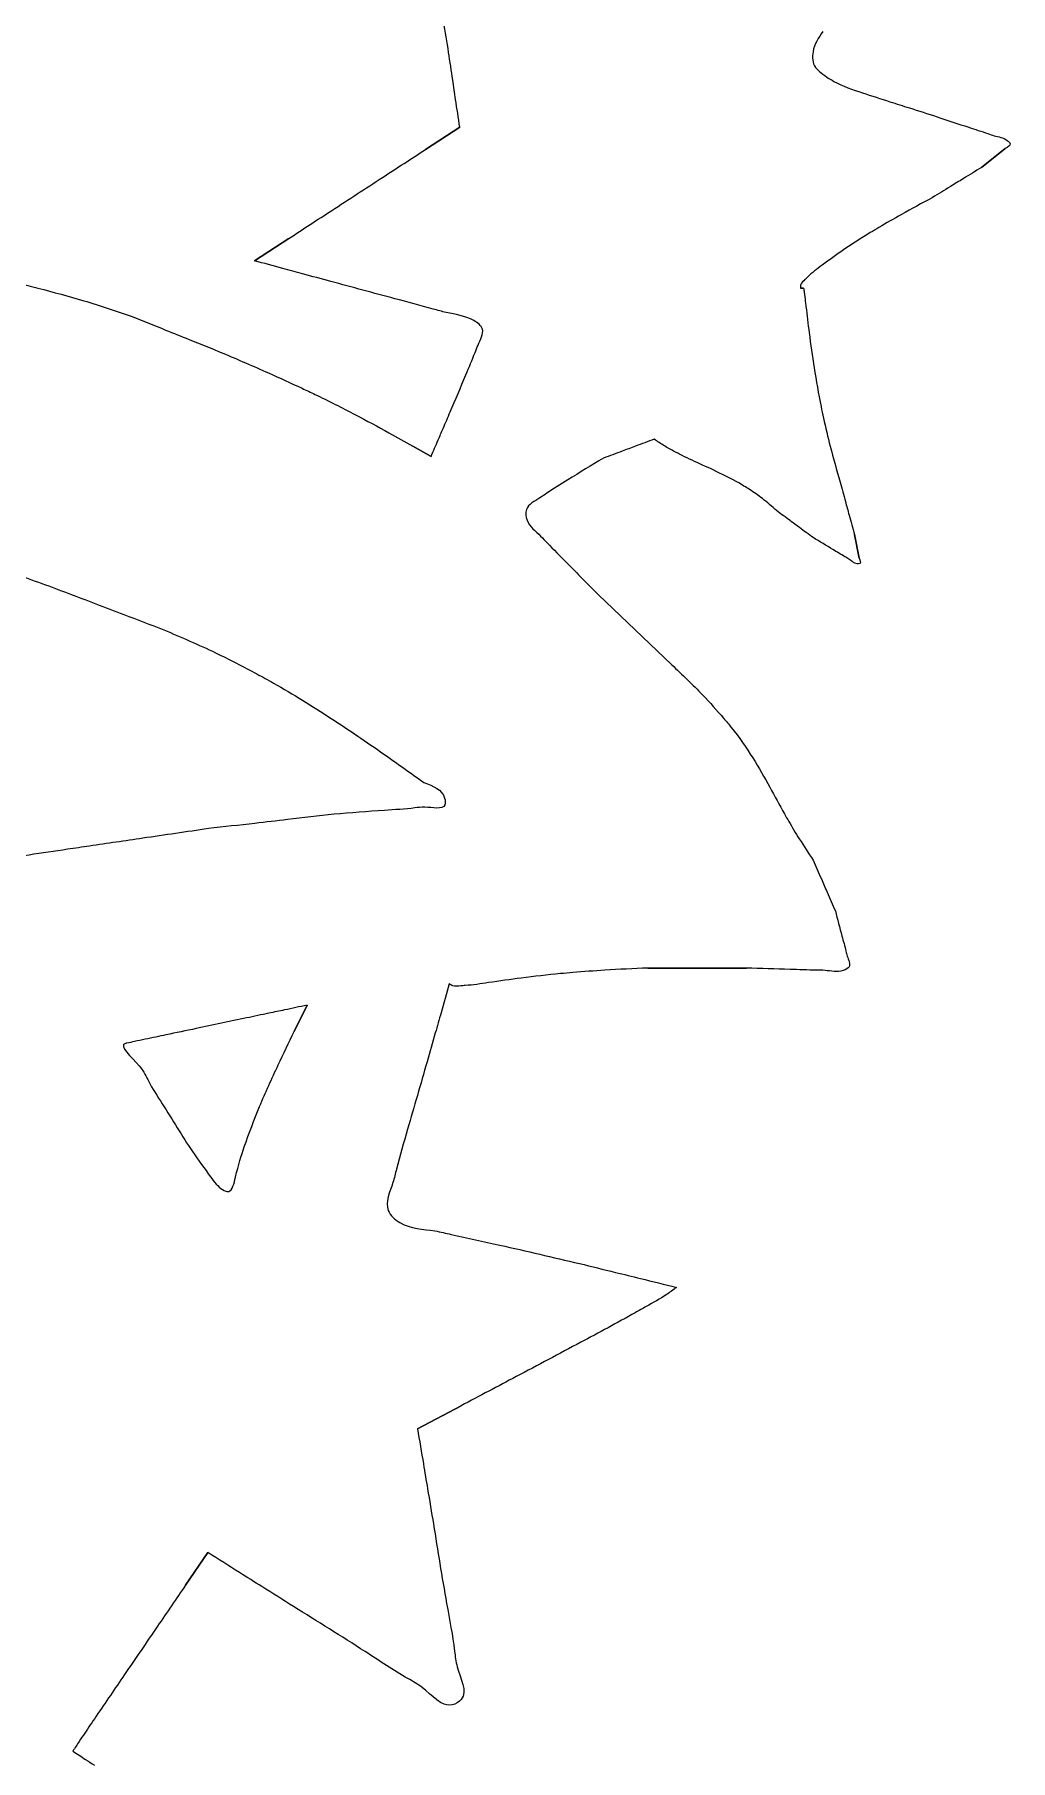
# Model space of a CAD drawing. Extents: x 0 to 339, y 0 to 248.
# Drawn here: x 304 to 335, y 152.6 to 207.4 of the extents above; entities that cross this region are included whole.
import ezdxf

# ---------------------------------------------------------------- set-up
doc = ezdxf.new("R2010")
doc.units = 0
doc.layers.add('layer_1', color=7, linetype='CONTINUOUS')

msp = doc.modelspace()

# ---------------------------------------------------------------- linework, layer by layer
at = {"layer": 'layer_1', "color": 1}
for p, q in [((316.445217, 203.763825), (317.531316, 204.471011)), ((317.531316, 204.471011), (316.445217, 203.763825)), ((316.445217, 203.763825), (316.445217, 203.763825)), ((334.851569, 203.794512), (334.095037, 203.189296)), ((334.095037, 203.189296), (334.851569, 203.794512)), ((334.851569, 203.794512), (334.851569, 203.794512)), ((311.01589, 200.228469), (312.101665, 200.935655)), ((312.101665, 200.935655), (311.01589, 200.228469)), ((311.01589, 200.228469), (311.01589, 200.228469)), ((328.345489, 199.356395), (328.446368, 199.356395)), ((328.446368, 199.356395), (328.345489, 199.356395)), ((328.345489, 199.356395), (328.345489, 199.356395)), ((316.041121, 194.34422), (316.622173, 194.01607)), ((316.622173, 194.01607), (316.041121, 194.34422)), ((316.041121, 194.34422), (316.041121, 194.34422)), ((330.060375, 191.538944), (330.211692, 190.782348)), ((330.211692, 190.782348), (330.060375, 191.538944)), ((330.060375, 191.538944), (330.060375, 191.538944)), ((321.940265, 189.622666), (324.260429, 187.403381)), ((324.260429, 187.403381), (321.940265, 189.622666)), ((321.940265, 189.622666), (321.940265, 189.622666)), ((316.394646, 183.662203), (316.394646, 183.662203)), ((316.394646, 183.662203), (316.394646, 183.662203)), ((316.394646, 183.662203), (316.394646, 183.662203)), ((326.630968, 177.770229), (323.503833, 177.770229)), ((323.503833, 177.770229), (326.630968, 177.770229)), ((326.630968, 177.770229), (326.630968, 177.770229)), ((312.278302, 175.757535), (312.682335, 176.59111)), ((312.682335, 176.59111), (312.278302, 175.757535)), ((306.924539, 175.378881), (306.924539, 175.378881)), ((306.924539, 175.378881), (306.924539, 175.378881)), ((306.924539, 175.378881), (306.924539, 175.378881)), ((312.278302, 175.757535), (312.278302, 175.757535)), ((310.687357, 172.096045), (310.687357, 172.096045)), ((310.687357, 172.096045), (310.687357, 172.096045)), ((310.687357, 172.096045), (310.687357, 172.096045)), ((317.577649, 163.875599), (316.190782, 163.144382)), ((316.190782, 163.144382), (317.577649, 163.875599)), ((317.577649, 163.875599), (317.577649, 163.875599)), ((309.53338, 159.210661), (308.827291, 158.176486)), ((308.827291, 158.176486), (309.53338, 159.210661)), ((309.53338, 159.210661), (309.53338, 159.210661))]:
    msp.add_line(p, q, dxfattribs=at)
for points in [[(317.177787, 206.844964), (317.077114, 207.500341), (316.964153, 208.152658), (316.824193, 208.803391)], [(329.054372, 207.513456), (328.924729, 207.311384), (328.790799, 207.109994), (328.746146, 206.867129)], [(317.308593, 205.965595), (317.265283, 206.258793), (317.222761, 206.552184), (317.177787, 206.844964)], [(328.746146, 206.867129), (328.714547, 206.695258), (328.727659, 206.502617), (328.824502, 206.366484)], [(328.824502, 206.366484), (328.859471, 206.317329), (328.905356, 206.275541), (328.952498, 206.235729)], [(328.952498, 206.235729), (329.095116, 206.115283), (329.24923, 206.012912), (329.411104, 205.925719)], [(317.400249, 205.350125), (317.369607, 205.555261), (317.338907, 205.760381), (317.308593, 205.965595)], [(329.411104, 205.925719), (329.695515, 205.772522), (330.003883, 205.666179), (330.312252, 205.559836)], [(330.312252, 205.559836), (330.604871, 205.466383), (330.89749, 205.37293), (331.19012, 205.279509)], [(317.531316, 204.471011), (317.487666, 204.76406), (317.444017, 205.057109), (317.400249, 205.350125)], [(331.19012, 205.279509), (331.394976, 205.214109), (331.599838, 205.148724), (331.804704, 205.083355)], [(331.804704, 205.083355), (332.097393, 204.989962), (332.390092, 204.896601), (332.682791, 204.80324)], [(332.682791, 204.80324), (333.019063, 204.689928), (333.355335, 204.576617), (333.69154, 204.467021)], [(333.69154, 204.467021), (333.893266, 204.401261), (334.094969, 204.336839), (334.296798, 204.265279)], [(334.296798, 204.265279), (334.364076, 204.241426), (334.431368, 204.216779), (334.498555, 204.198029)], [(334.498555, 204.198029), (334.638366, 204.159013), (334.777721, 204.145534), (334.915105, 204.048577)], [(335.006628, 203.943961), (335.015018, 203.889), (334.933294, 203.841756), (334.851569, 203.794512)], [(334.915105, 204.048577), (334.958256, 204.018123), (335.001213, 203.979434), (335.006628, 203.943961)], [(315.077885, 202.873457), (315.533667, 203.17024), (315.989442, 203.467032), (316.445217, 203.763825)], [(313.469213, 201.826022), (314.005445, 202.175155), (314.541669, 202.5243), (315.077885, 202.873457)], [(333.51581, 202.834245), (333.380688, 202.751422), (333.245565, 202.668602), (333.110441, 202.585784)], [(334.095037, 203.189296), (333.901962, 203.070944), (333.708888, 202.952592), (333.51581, 202.834245)], [(332.531469, 202.230944), (332.203514, 202.054904), (331.875558, 201.878864), (331.550985, 201.696702)], [(333.110441, 202.585784), (332.917452, 202.4675), (332.72446, 202.349222), (332.531469, 202.230944)], [(312.101665, 200.935655), (312.557516, 201.232441), (313.013367, 201.529228), (313.469213, 201.826022)], [(331.550985, 201.696702), (331.312107, 201.562635), (331.075062, 201.425253), (330.839355, 201.285728)], [(330.839355, 201.285728), (330.747561, 201.23139), (330.65597, 201.176728), (330.56477, 201.121333)], [(330.56477, 201.121333), (330.277651, 200.946935), (329.994411, 200.76527), (329.717581, 200.575968)], [(311.913567, 199.98517), (311.614336, 200.066263), (311.315113, 200.147366), (311.01589, 200.228469)], [(329.032899, 200.086704), (328.872498, 199.968048), (328.712108, 199.847251), (328.572306, 199.709469)], [(329.717581, 200.575968), (329.486366, 200.417858), (329.259622, 200.254421), (329.032899, 200.086704)], [(303.490193, 199.521347), (303.707527, 199.468518), (303.924438, 199.413936), (304.141194, 199.358593)], [(312.542047, 199.814936), (312.332549, 199.871631), (312.123056, 199.928398), (311.913567, 199.98517)], [(313.440028, 199.57185), (313.140699, 199.653077), (312.841368, 199.733932), (312.542047, 199.814936)], [(315.466922, 199.024626), (314.79105, 199.203337), (314.115542, 199.388539), (313.440028, 199.57185)], [(328.491083, 199.629141), (328.439932, 199.580701), (328.3814, 199.533025), (328.359457, 199.470351)], [(328.572306, 199.709469), (328.545481, 199.683032), (328.519414, 199.655969), (328.491083, 199.629141)], [(304.141194, 199.358593), (304.629762, 199.23385), (305.117541, 199.105245), (305.600277, 198.960124)], [(305.600277, 198.960124), (306.112827, 198.80604), (306.619691, 198.633336), (307.126555, 198.460632)], [(316.691247, 198.69624), (316.283201, 198.81119), (315.874995, 198.916725), (315.466922, 199.024626)], [(328.359457, 199.470351), (328.347243, 199.435464), (328.346366, 199.39593), (328.345489, 199.356395)], [(328.446368, 199.356395), (328.453085, 199.313752), (328.459802, 199.271109), (328.465942, 199.228385)], [(328.465942, 199.228385), (328.479826, 199.131773), (328.490761, 199.034747), (328.502293, 198.937812)], [(328.502293, 198.937812), (328.508706, 198.883917), (328.515303, 198.830049), (328.521867, 198.776177)], [(307.126555, 198.460632), (307.481954, 198.317153), (307.837353, 198.173675), (308.192767, 198.030235)], [(317.101836, 198.586762), (316.964805, 198.618113), (316.828035, 198.657706), (316.691247, 198.69624)], [(317.975319, 198.329652), (317.690287, 198.490249), (317.395462, 198.519585), (317.101836, 198.586762)], [(328.521867, 198.776177), (328.555554, 198.49972), (328.588376, 198.223136), (328.623793, 197.946892)], [(308.192767, 198.030235), (308.441573, 197.92982), (308.690386, 197.829424), (308.939207, 197.729047)], [(318.248348, 198.061231), (318.213298, 198.171382), (318.095174, 198.262121), (317.975319, 198.329652)], [(318.111661, 197.551425), (318.187116, 197.720646), (318.296667, 197.909383), (318.248348, 198.061231)], [(328.623793, 197.946892), (328.671538, 197.574494), (328.723999, 197.202714), (328.781692, 196.831661)], [(308.939207, 197.729047), (309.294687, 197.585641), (309.650182, 197.442274), (310.005678, 197.298907)], [(310.005678, 197.298907), (310.491795, 197.090604), (310.977913, 196.882301), (311.460862, 196.666834)], [(317.726525, 196.608691), (317.826518, 196.844937), (317.927789, 197.082675), (318.017245, 197.31573)], [(318.017245, 197.31573), (318.046956, 197.393134), (318.075364, 197.470022), (318.111661, 197.551425)], [(328.781692, 196.831661), (328.845844, 196.41907), (328.916464, 196.007378), (329.001203, 195.598602)], [(311.460862, 196.666834), (311.816561, 196.50814), (312.170541, 196.34556), (312.523363, 196.180534)], [(317.228289, 195.430382), (317.395428, 195.82218), (317.559189, 196.213345), (317.726525, 196.608691)], [(312.523363, 196.180534), (312.660815, 196.116243), (312.79809, 196.051582), (312.934922, 195.985992)], [(312.934922, 195.985992), (313.36632, 195.779202), (313.793303, 195.563183), (314.217288, 195.341509)], [(314.217288, 195.341509), (314.573957, 195.155031), (314.928504, 194.964551), (315.28076, 194.769935)], [(317.003781, 194.906543), (317.078701, 195.081173), (317.15383, 195.255841), (317.228289, 195.430382)], [(329.001203, 195.598602), (329.026349, 195.477301), (329.052738, 195.356257), (329.079662, 195.235324)], [(329.079662, 195.235324), (329.146351, 194.935798), (329.216328, 194.636959), (329.292615, 194.339776)], [(315.28076, 194.769935), (315.535009, 194.629466), (315.788065, 194.486843), (316.041121, 194.34422)], [(316.846639, 194.53987), (316.898999, 194.662091), (316.951339, 194.784308), (317.003781, 194.906543)], [(323.705612, 194.564796), (323.506359, 194.490086), (323.307106, 194.415376), (323.107853, 194.340664)], [(324.026933, 194.351123), (323.917302, 194.41828), (323.811457, 194.491538), (323.705612, 194.564796)], [(316.622173, 194.01607), (316.697008, 194.190673), (316.771844, 194.365276), (316.846639, 194.53987)], [(322.689407, 194.183756), (322.490139, 194.109033), (322.290872, 194.034307), (322.091605, 193.959581)], [(323.107853, 194.340664), (322.968371, 194.288363), (322.828888, 194.23606), (322.689407, 194.183756)], [(324.35946, 194.165266), (324.24708, 194.224474), (324.135162, 194.284825), (324.026933, 194.351123)], [(324.512647, 194.085842), (324.461364, 194.111862), (324.410365, 194.138447), (324.35946, 194.165266)], [(325.148597, 193.785183), (324.935506, 193.883077), (324.721714, 193.979768), (324.512647, 194.085842)], [(329.292615, 194.339776), (329.390316, 193.959171), (329.498367, 193.58128), (329.606418, 193.20339)], [(322.091605, 193.959581), (321.715956, 193.732793), (321.340306, 193.506006), (320.963566, 193.274247)], [(325.86852, 193.445198), (325.630058, 193.562046), (325.389777, 193.674385), (325.148597, 193.785183)], [(320.963566, 193.274247), (320.737003, 193.134872), (320.510047, 192.9937), (320.294891, 192.846544)], [(326.554845, 193.077109), (326.333301, 193.212284), (326.101781, 193.330898), (325.86852, 193.445198)], [(326.733278, 192.96413), (326.674267, 193.00258), (326.614923, 193.040453), (326.554845, 193.077109)], [(327.141513, 192.677449), (327.010182, 192.77928), (326.872661, 192.873311), (326.733278, 192.96413)], [(329.606418, 193.20339), (329.662415, 192.997857), (329.718413, 192.792325), (329.774442, 192.586801)], [(320.074468, 192.698976), (319.90893, 192.595866), (319.710211, 192.498615), (319.649501, 192.329086)], [(320.294891, 192.846544), (320.22299, 192.797367), (320.152406, 192.747522), (320.074468, 192.698976)], [(327.588957, 192.295458), (327.442679, 192.426405), (327.296401, 192.557352), (327.141513, 192.677449)], [(329.774442, 192.586801), (329.813658, 192.442955), (329.852888, 192.299114), (329.892135, 192.155278)], [(319.649501, 192.329086), (319.613218, 192.227767), (319.62623, 192.100632), (319.667201, 191.992838)], [(319.667201, 191.992838), (319.748028, 191.78018), (319.937671, 191.642798), (320.099505, 191.488486)], [(328.018476, 191.977768), (327.875285, 192.083641), (327.732121, 192.189549), (327.588957, 192.295458)], [(328.31923, 191.755476), (328.218966, 191.829556), (328.118714, 191.903653), (328.018476, 191.977768)], [(329.892135, 192.155278), (329.948193, 191.949827), (330.004284, 191.744385), (330.060375, 191.538944)], [(320.099505, 191.488486), (320.172409, 191.418972), (320.239668, 191.346022), (320.307827, 191.273667)], [(320.307827, 191.273667), (320.508651, 191.060481), (320.717285, 190.852459), (320.925208, 190.64422)], [(328.749007, 191.438047), (328.605739, 191.543845), (328.462471, 191.649643), (328.31923, 191.755476)], [(329.379445, 191.059704), (329.170657, 191.187571), (328.959832, 191.312809), (328.749007, 191.438047)], [(329.757633, 190.832647), (329.629236, 190.905331), (329.504707, 190.982991), (329.379445, 191.059704)], [(329.883673, 190.756946), (329.843654, 190.784748), (329.800429, 190.808421), (329.757633, 190.832647)], [(330.148128, 190.60673), (330.035522, 190.624253), (329.966457, 190.699434), (329.883673, 190.756946)], [(330.211692, 190.782348), (330.240865, 190.709697), (330.270037, 190.637046), (330.233169, 190.613316)], [(302.960683, 190.449802), (303.542658, 190.24549), (304.122378, 190.034795), (304.702098, 189.8241)], [(320.925208, 190.64422), (321.264823, 190.304089), (321.602544, 189.963378), (321.940265, 189.622666)], [(330.233169, 190.613316), (330.214713, 190.601436), (330.179708, 190.601816), (330.148128, 190.60673)], [(304.702098, 189.8241), (305.126132, 189.661972), (305.550166, 189.499845), (305.974198, 189.337713)], [(305.974198, 189.337713), (306.271022, 189.22422), (306.567845, 189.110724), (306.864667, 188.997227)], [(306.864667, 188.997227), (307.288701, 188.835086), (307.712734, 188.672942), (308.136767, 188.510797)], [(308.136767, 188.510797), (308.688392, 188.274733), (309.240017, 188.038669), (309.781162, 187.780245)], [(309.781162, 187.780245), (310.22289, 187.569299), (310.657635, 187.343454), (311.088833, 187.111393)], [(311.088833, 187.111393), (311.267408, 187.015288), (311.445375, 186.918117), (311.622006, 186.818587)], [(324.260429, 187.403381), (324.593206, 187.086679), (324.925983, 186.769978), (325.243674, 186.438508)], [(311.622006, 186.818587), (312.244395, 186.467879), (312.850201, 186.087883), (313.448672, 185.697255)], [(325.243674, 186.438508), (325.472111, 186.200163), (325.692749, 185.954181), (325.907589, 185.703366)], [(313.448672, 185.697255), (314.01324, 185.328756), (314.571281, 184.950794), (315.123697, 184.564729)], [(325.907589, 185.703366), (325.990146, 185.606986), (326.071847, 185.509891), (326.15131, 185.410979)], [(326.15131, 185.410979), (326.399225, 185.102384), (326.625358, 184.776096), (326.836049, 184.440698)], [(315.123697, 184.564729), (315.549575, 184.267097), (315.97211, 183.96465), (316.394646, 183.662203)], [(326.836049, 184.440698), (327.026048, 184.13824), (327.203488, 183.828374), (327.375031, 183.51528)], [(316.394646, 183.662203), (316.683643, 183.552831), (316.97264, 183.443458), (317.052359, 183.161743)], [(317.052359, 183.161743), (317.071952, 183.092504), (317.078904, 183.012855), (317.058957, 182.958724)], [(327.375031, 183.51528), (327.530684, 183.231186), (327.681482, 182.944435), (327.841134, 182.662625)], [(313.541357, 182.651991), (313.048695, 182.595825), (312.556033, 182.539659), (312.063368, 182.483515)], [(315.140599, 182.778219), (314.597997, 182.744253), (314.069677, 182.698122), (313.541357, 182.651991)], [(316.100206, 182.853912), (315.796902, 182.8146), (315.466179, 182.798599), (315.140599, 182.778219)], [(316.420093, 182.879131), (316.299372, 182.882713), (316.201313, 182.867017), (316.100206, 182.853912)], [(317.058957, 182.958724), (316.995735, 182.787159), (316.662303, 182.871944), (316.420093, 182.879131)], [(327.841134, 182.662625), (327.885406, 182.584479), (327.930358, 182.506714), (327.975624, 182.429125)], [(309.551079, 182.197392), (308.858016, 182.095822), (308.164952, 181.994251), (307.471919, 181.892479)], [(311.028852, 182.365656), (310.536263, 182.309553), (310.043671, 182.253473), (309.551079, 182.197392)], [(312.063368, 182.483515), (311.718531, 182.444217), (311.373692, 182.404932), (311.028852, 182.365656)], [(327.975624, 182.429125), (328.085139, 182.241406), (328.196487, 182.054722), (328.311858, 181.870584)], [(305.081075, 181.540774), (304.26548, 181.420597), (303.449934, 181.300087), (302.63437, 181.1797)], [(305.77983, 181.643669), (305.546909, 181.609386), (305.31399, 181.575093), (305.081075, 181.540774)], [(307.471919, 181.892479), (306.907873, 181.809649), (306.343848, 181.726686), (305.77983, 181.643669)], [(328.311858, 181.870584), (328.453525, 181.644476), (328.601257, 181.422208), (328.748989, 181.19994)], [(328.748989, 181.19994), (328.836169, 181.000688), (328.92335, 180.801435), (329.010528, 180.602182)], [(329.010528, 180.602182), (329.071555, 180.4627), (329.132581, 180.323217), (329.193607, 180.183735)], [(329.193607, 180.183735), (329.280788, 179.984468), (329.367967, 179.785201), (329.455146, 179.585933)], [(329.455146, 179.585933), (329.52371, 179.320666), (329.592275, 179.055398), (329.665223, 178.787551)], [(329.665223, 178.787551), (329.708999, 178.626816), (329.754354, 178.465153), (329.791227, 178.308428)], [(329.791227, 178.308428), (329.80352, 178.256178), (329.814871, 178.204478), (329.833216, 178.148691)], [(329.833216, 178.148691), (329.871107, 178.03347), (329.938839, 177.900819), (329.891239, 177.812533)], [(320.729776, 177.593851), (320.314188, 177.554548), (319.89942, 177.503944), (319.485745, 177.451052)], [(321.123935, 177.628442), (320.992495, 177.617561), (320.861095, 177.60627), (320.729776, 177.593851)], [(322.134551, 177.702228), (321.797424, 177.681481), (321.460548, 177.656307), (321.123935, 177.628442)], [(323.503833, 177.770229), (323.047252, 177.750263), (322.590672, 177.730298), (322.134551, 177.702228)], [(328.017701, 177.728389), (327.555903, 177.745357), (327.093436, 177.757793), (326.630968, 177.770229)], [(328.849763, 177.703171), (328.571635, 177.706396), (328.294788, 177.718209), (328.017701, 177.728389)], [(329.127122, 177.69473), (329.035328, 177.701975), (328.942474, 177.702096), (328.849763, 177.703171)], [(329.708178, 177.69484), (329.506905, 177.633156), (329.319337, 177.67956), (329.127122, 177.69473)], [(329.891239, 177.812533), (329.860872, 177.756209), (329.783563, 177.717943), (329.708178, 177.69484)], [(317.19951, 177.266156), (317.11235, 176.961006), (317.02519, 176.655855), (316.938019, 176.350708)], [(317.307863, 177.208243), (317.269967, 177.220922), (317.234738, 177.243539), (317.19951, 177.266156)], [(317.561931, 177.206376), (317.476008, 177.1983), (317.386232, 177.182022), (317.307863, 177.208243)], [(317.703911, 177.215717), (317.656959, 177.212847), (317.610049, 177.210898), (317.561931, 177.206376)], [(318.443544, 177.308183), (318.197006, 177.27106), (317.949875, 177.230753), (317.703911, 177.215717)], [(319.485745, 177.451052), (319.138224, 177.40662), (318.791475, 177.360573), (318.443544, 177.308183)], [(312.682335, 176.59111), (312.445385, 176.54123), (312.208435, 176.49135), (311.971487, 176.441466)], [(310.762984, 176.187009), (310.229932, 176.074752), (309.696977, 175.962469), (309.163745, 175.8503)], [(311.473878, 176.336699), (311.23691, 176.286805), (310.999938, 176.23691), (310.762984, 176.187009)], [(311.971487, 176.441466), (311.805618, 176.406545), (311.639749, 176.371622), (311.473878, 176.336699)], [(316.938019, 176.350708), (316.877005, 176.137126), (316.815984, 175.923547), (316.754958, 175.709969)], [(306.924538, 175.378881), (306.673222, 175.313272), (307.121664, 174.943805), (307.354679, 174.667985)], [(306.960083, 175.386363), (306.947849, 175.384037), (306.935525, 175.381749), (306.924538, 175.378881)], [(307.208896, 175.438738), (307.126971, 175.42084), (307.045723, 175.402648), (306.960083, 175.386363)], [(307.884248, 175.580898), (307.658624, 175.533724), (307.431266, 175.487317), (307.208896, 175.438738)], [(308.204136, 175.648253), (308.097601, 175.625759), (307.991119, 175.603242), (307.884248, 175.580898)], [(309.163745, 175.8503), (308.843783, 175.782994), (308.523722, 175.715729), (308.204136, 175.648253)], [(311.770468, 174.696084), (311.938015, 175.050822), (312.108159, 175.404178), (312.278302, 175.757535)], [(316.754958, 175.709969), (316.667787, 175.40489), (316.580604, 175.099815), (316.493421, 174.794739)], [(307.354679, 174.667985), (307.517802, 174.474896), (307.575348, 174.327702), (307.655867, 174.170359)], [(311.178488, 173.376474), (311.362514, 173.821947), (311.564529, 174.260059), (311.770468, 174.696084)], [(316.493421, 174.794739), (316.288927, 174.08429), (316.084433, 173.37384), (315.87596, 172.657921)], [(307.655867, 174.170359), (307.770902, 173.945564), (307.932827, 173.700052), (308.086264, 173.459463)], [(308.086264, 173.459463), (308.417439, 172.940181), (308.709074, 172.443831), (309.047821, 171.945299)], [(310.687357, 172.096045), (310.845676, 172.525061), (311.003995, 172.954077), (311.178488, 173.376474)], [(315.87596, 172.657921), (315.752031, 172.232338), (315.626696, 171.804822), (315.521871, 171.383999)], [(310.413413, 171.131678), (310.508855, 171.52673), (310.598106, 171.811387), (310.687357, 172.096045)], [(309.047821, 171.945299), (309.233439, 171.672126), (309.433203, 171.398299), (309.616524, 171.143689)], [(309.616524, 171.143689), (309.672522, 171.065916), (309.726984, 170.989936), (309.803598, 170.908877)], [(310.195513, 170.677979), (310.31602, 170.707184), (310.365497, 170.933343), (310.413413, 171.131678)], [(315.521871, 171.383999), (315.487222, 171.244901), (315.454814, 171.106534), (315.408807, 170.961833)], [(309.803598, 170.908877), (309.919676, 170.786061), (310.086603, 170.651585), (310.195513, 170.677979)], [(315.408807, 170.961833), (315.314232, 170.664377), (315.16219, 170.340156), (315.262312, 170.075441)], [(315.262312, 170.075441), (315.321957, 169.917746), (315.47109, 169.781169), (315.631311, 169.687778)], [(315.631311, 169.687778), (315.97416, 169.487935), (316.36778, 169.485844), (316.745616, 169.423326)], [(316.745616, 169.423326), (316.920213, 169.394436), (317.091438, 169.352644), (317.263041, 169.312229)], [(317.263041, 169.312229), (317.773625, 169.191979), (318.287541, 169.083922), (318.800341, 168.971401)], [(318.800341, 168.971401), (319.647276, 168.785563), (320.491165, 168.587548), (321.335055, 168.389533)], [(321.335055, 168.389533), (321.714854, 168.296079), (322.094654, 168.202625), (322.474462, 168.109208)], [(322.474462, 168.109208), (322.740345, 168.043811), (323.006233, 167.978433), (323.272124, 167.913071)], [(323.272124, 167.913071), (323.651994, 167.819692), (324.031873, 167.726349), (324.411751, 167.633005)], [(324.094184, 167.401354), (323.888522, 167.262493), (323.668712, 167.145048), (323.451576, 167.023992)], [(324.411751, 167.633005), (324.307208, 167.553802), (324.202664, 167.474599), (324.094184, 167.401354)], [(323.100383, 166.82597), (322.529381, 166.504053), (321.950356, 166.195787), (321.371578, 165.887371)], [(323.451576, 167.023992), (323.334102, 166.958498), (323.217411, 166.891947), (323.100383, 166.82597)], [(321.371578, 165.887371), (320.688952, 165.523617), (320.006671, 165.159654), (319.323373, 164.79749)], [(319.323373, 164.79749), (318.741955, 164.489325), (318.159802, 164.182462), (317.577649, 163.875599)], [(316.190782, 163.144382), (316.253089, 162.770774), (316.315396, 162.397167), (316.377596, 162.023606)], [(316.377596, 162.023606), (316.421134, 161.762131), (316.464619, 161.50068), (316.508366, 161.239121)], [(316.508366, 161.239121), (316.570856, 160.865492), (316.633879, 160.491643), (316.695177, 160.118512)], [(316.695177, 160.118512), (316.833124, 159.278804), (316.962333, 158.442732), (317.115463, 157.596633)], [(310.542129, 158.575497), (310.20587, 158.787141), (309.869625, 158.998901), (309.53338, 159.210661)], [(311.248253, 158.130897), (311.012892, 158.279257), (310.777507, 158.427349), (310.542129, 158.575497)], [(308.827291, 158.176486), (308.530715, 157.742272), (308.234139, 157.308057), (307.937716, 156.873739)], [(312.256997, 157.495776), (311.920654, 157.706472), (311.584478, 157.918958), (311.248253, 158.130897)], [(314.526451, 156.066969), (313.771219, 156.556819), (313.013685, 157.021766), (312.256997, 157.495776)], [(317.115463, 157.596633), (317.207341, 157.088973), (317.30783, 156.577703), (317.367646, 156.083506)], [(307.937716, 156.873739), (307.587859, 156.361129), (307.238215, 155.848374), (306.888567, 155.335619)], [(315.888176, 155.209609), (315.431949, 155.470152), (314.979614, 155.773043), (314.526451, 156.066969)], [(317.367646, 156.083506), (317.387584, 155.918773), (317.403003, 155.755938), (317.45171, 155.579131)], [(306.888567, 155.335619), (306.588823, 154.896047), (306.289076, 154.456476), (305.990746, 154.015949)], [(316.342099, 154.923799), (316.192773, 155.040611), (316.040258, 155.122757), (315.888176, 155.209609)], [(317.45171, 155.579131), (317.550826, 155.219332), (317.787789, 154.801677), (317.578746, 154.546364)], [(317.29107, 154.376463), (316.938727, 154.302083), (316.647065, 154.685236), (316.342099, 154.923799)], [(317.578746, 154.546364), (317.511627, 154.464387), (317.398526, 154.399148), (317.29107, 154.376463)], [(305.990746, 154.015949), (305.928339, 153.923798), (305.865995, 153.831605), (305.803565, 153.739467)], [(305.803565, 153.739467), (305.685632, 153.565414), (305.567394, 153.39156), (305.451244, 153.216319)], [(305.451244, 153.216319), (305.382885, 153.113185), (305.31525, 153.00957), (305.247615, 152.905956)], [(305.247615, 152.905956), (305.381558, 152.818793), (305.515501, 152.73163), (305.64944, 152.644461)], [(305.64944, 152.644461), (305.743196, 152.583444), (305.83695, 152.522423), (305.930703, 152.4614)]]:
    msp.add_open_spline(points, degree=3, dxfattribs=at)

doc.saveas('drawing.dxf')
